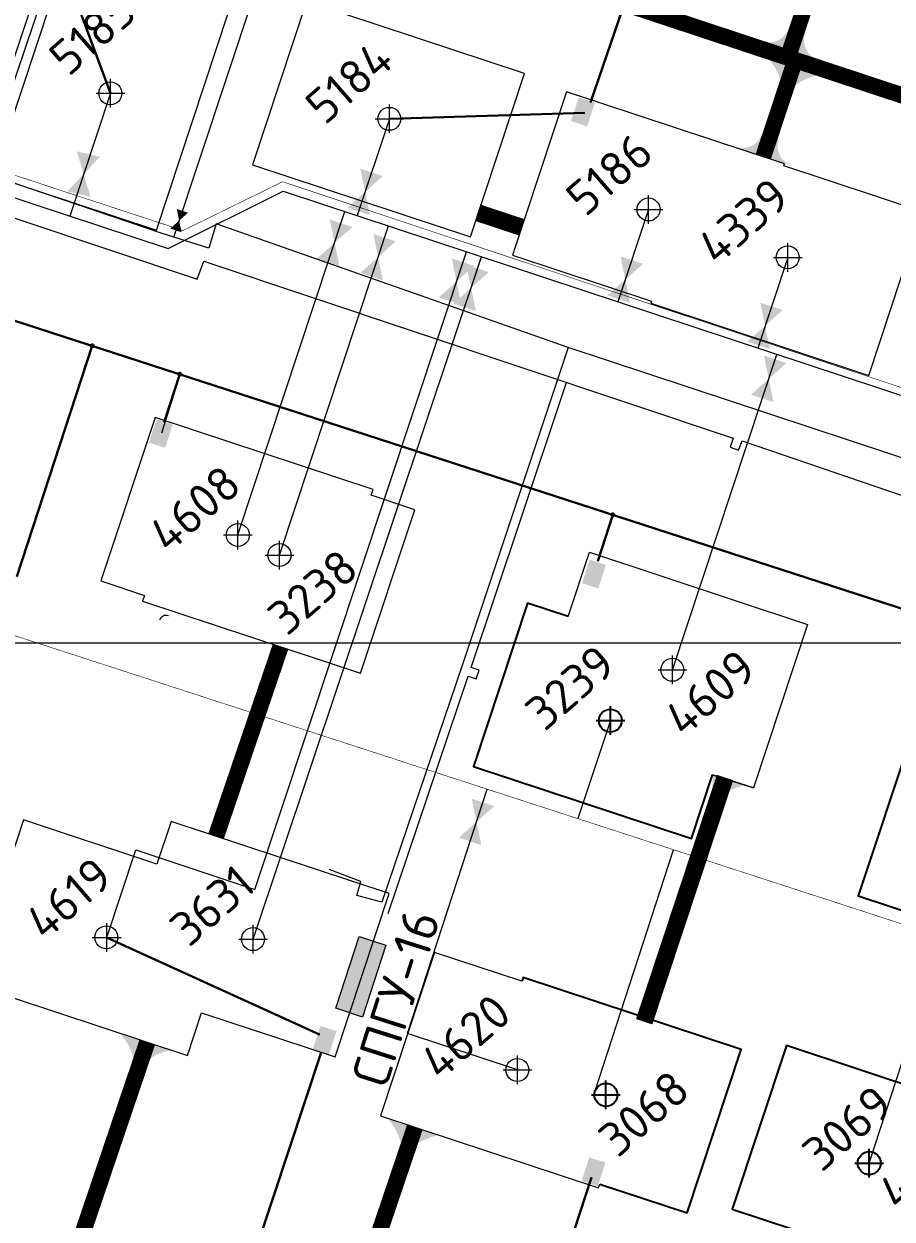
# Model space of a CAD drawing. Header units: millimetres. Extents: x 519 to 9564855, y -810 to 5021775.
# Drawn here: x 9544480.4 to 9544782.9, y 4996799.1 to 4997215.8 of the extents above; entities that cross this region are included whole.
import ezdxf

# ---------------------------------------------------------------- set-up
doc = ezdxf.new("R2010")
doc.units = ezdxf.units.MM
doc.header["$LTSCALE"] = 2
doc.header["$MEASUREMENT"] = 0
doc.header["$PDMODE"] = 2
doc.header["$PDSIZE"] = 5
for name, color, linetype in [('164 скв. на 2011 год (измененные)', 121, 'Continuous'), ('2003-2004 Supplemental wells', 7, 'Continuous'), ('Existing roads', 41, 'Continuous'), ('Gaz', 4, 'Continuous'), ('GRID_PULKOVO', 7, 'Continuous'), ('OilColl&Flowlines', 3, 'Continuous'), ('Stage VII wells', 9, 'Continuous'), ('vodovod', 5, 'Continuous'), ('Скважины на 2025 год _ОСМОТР', 5, 'Continuous')]:
    doc.layers.add(name, color=color, linetype=linetype)
for name, color, linetype, lineweight in [('200 скв. на 2010 год', 61, 'Continuous', 0), ('Stage 11.Object 2.Frame&Text', 26, 'Continuous', 53), ('Новый водовод', 5, 'g_122_vpr', 30), ('Электро', 1, 'Continuous', 30), ('Электроснаб', 1, 'Continuous', 18), ('Электроснабжене', 1, 'Continuous', 18)]:
    doc.layers.add(name, color=color, linetype=linetype, lineweight=lineweight)
doc.styles.add('92051501$0$STANDARD', font='simplex.shx')
doc.styles.add('Elect', font='isocpeur.ttf')
doc.styles.add('Line_GUGK', font='')
doc.styles.get("Standard").update_dxf_attribs({"font": 'isocpeur.ttf', "width": 0.5})
doc.styles.get('Line_GUGK').set_extended_font_data('Bm431', italic=True)
doc.linetypes.add('g_122_vpr', pattern='A,2,-2,3,-0.6,["Впр",Line_GUGK,S=2,R=0,X=0,Y=-1],-6.4,3,-2,8,-2,8,-2,6', length=45)
doc.linetypes.add('WTR_LINE', pattern='A,0.5,-0.2,["W",92051501$0$STANDARD,S=0.1,R=0,X=-0.1,Y=-0.05],-0.05', length=0.75)
doc.linetypes.add('ГАЗ_НАД', pattern='A,3.5,-1.5,["Г",Standard,S=1.5,R=0,X=-1.5,Y=-1.5],-1.5,29.5', length=36)

msp = doc.modelspace()

# ---------------------------------------------------------------- hatches: boundary and pattern name
at = {"linetype": 'ByBlock', "lineweight": 0, "ltscale": 80}
msp.add_hatch(color=1, dxfattribs=at).paths.add_polyline_path([(9544597.26244, 4996897.55237), (9544588.99955, 4996872.58006), (9544598.33817, 4996869.54576), (9544606.46639, 4996894.56183)])
at = {"layer": 'Existing roads', "lineweight": 0}
for points in [[(9544757.29888, 4997203.02481, -0.406846034), (9544752.47738, 4997212.32084), (9544746.77658, 4997214.20713, -0.406846034), (9544737.36192, 4997209.62159)], [(9544748.06903, 4997166.22709, -0.406846034), (9544743.24753, 4997175.52313), (9544737.54673, 4997177.40942, -0.406846034), (9544728.13207, 4997172.82387)]]:
    msp.add_hatch(color=256, dxfattribs=at).paths.add_polyline_path(points)
h = msp.add_hatch(color=256, dxfattribs=at)
h.paths.add_polyline_path([(9544745.97499, 4997193.35418), (9544744.38776, 4997193.95094, 0.155118741), (9544739.8551, 4997203.48795), (9544748.4107, 4997200.73481)])
h.paths.add_polyline_path([(9544747.5007, 4997192.78055), (9544745.97499, 4997193.35418), (9544748.4107, 4997200.73481), (9544757.20663, 4997197.90433, 0.161550784)])
h = msp.add_hatch(color=256, dxfattribs=at)
edge = h.paths.add_edge_path()
edge.add_line((9544720.91141, 4996945.95883), (9544719.32417, 4996946.55559))
edge.add_arc((9544704.72558, 4996952.23967), 15.66613, 338.7261604, 366.2288822)
edge.add_line((9544720.29922, 4996953.93945), (9544723.34711, 4996953.33946))
edge.add_line((9544723.34711, 4996953.33946), (9544720.91141, 4996945.95883))
edge = h.paths.add_edge_path()
edge.add_line((9544722.43711, 4996945.3852), (9544720.91141, 4996945.95883))
edge.add_line((9544720.91141, 4996945.95883), (9544723.34711, 4996953.33946))
edge.add_line((9544723.34711, 4996953.33946), (9544732.14305, 4996950.50898))
edge.add_arc((9544735.01219, 4996933.31915), 17.42763, 99.4758585, 136.1834241)
h = msp.add_hatch(color=256, dxfattribs=at)
h.paths.add_polyline_path([(9544520.20764, 4996853.3579), (9544518.62041, 4996853.95466, 0.155118741), (9544514.08775, 4996863.49167), (9544522.64335, 4996860.73853)])
h.paths.add_polyline_path([(9544521.73335, 4996852.78427), (9544520.20764, 4996853.3579), (9544522.64335, 4996860.73853), (9544531.43928, 4996857.90805, 0.161550784)])
h = msp.add_hatch(color=256, dxfattribs=at)
h.paths.add_polyline_path([(9544613.43812, 4996823.69191), (9544611.85089, 4996824.28867, 0.155118741), (9544607.31823, 4996833.82568), (9544615.87383, 4996831.07254)])
h.paths.add_polyline_path([(9544614.96383, 4996823.11828), (9544613.43812, 4996823.69191), (9544615.87383, 4996831.07254), (9544624.66976, 4996828.24206, 0.161550784)])
at = {"layer": 'Электро'}
for points in [[(9544670.9863, 4997181.93182), (9544676.59853, 4997180.07483), (9544679.30576, 4997188.25669), (9544673.69353, 4997190.11368)], [(9544580.98033, 4996858.27869), (9544586.59256, 4996856.42171), (9544589.29979, 4996864.60356), (9544583.68756, 4996866.46055)]]:
    msp.add_hatch(color=256, dxfattribs=at).paths.add_polyline_path(points)
at = {"layer": 'Электро', "ltscale": 25}
for points in [[(9544532.21853, 4997076.19963), (9544526.58641, 4997077.99539), (9544523.96844, 4997069.78454), (9544529.60056, 4997067.98877)], [(9544683.11612, 4997027.17003), (9544677.484, 4997028.96579), (9544674.86603, 4997020.75494), (9544680.49815, 4997018.95917)]]:
    msp.add_hatch(color=256, dxfattribs=at).paths.add_polyline_path(points)
at = {"layer": 'Электро', "ltscale": 7.5}
msp.add_hatch(color=256, dxfattribs=at).paths.add_polyline_path([(9544682.96842, 4996818.80817), (9544677.3363, 4996820.60393), (9544674.71833, 4996812.39308), (9544680.35045, 4996810.59732)])
at = {"layer": 'Электроснаб', "lineweight": 0}
for points in [[(9544670.9863, 4997181.93182), (9544676.59853, 4997180.07483), (9544679.30576, 4997188.25669), (9544673.69353, 4997190.11368)], [(9544580.98033, 4996858.27869), (9544586.59256, 4996856.42171), (9544589.29979, 4996864.60356), (9544583.68756, 4996866.46055)]]:
    msp.add_hatch(color=1, dxfattribs=at).paths.add_polyline_path(points)
at = {"layer": 'Электроснаб', "lineweight": 0, "ltscale": 25}
for points in [[(9544532.21853, 4997076.19963), (9544526.58641, 4997077.99539), (9544523.96844, 4997069.78454), (9544529.60056, 4997067.98877)], [(9544683.11612, 4997027.17003), (9544677.484, 4997028.96579), (9544674.86603, 4997020.75494), (9544680.49815, 4997018.95917)]]:
    msp.add_hatch(color=1, dxfattribs=at).paths.add_polyline_path(points)
at = {"layer": 'Электроснаб', "lineweight": 0, "ltscale": 7.5}
msp.add_hatch(color=1, dxfattribs=at).paths.add_polyline_path([(9544682.96842, 4996818.80817), (9544677.3363, 4996820.60393), (9544674.71833, 4996812.39308), (9544680.35045, 4996810.59732)])
at = {"layer": 'Электроснабжене', "lineweight": 0}
for points in [[(9544670.9863, 4997181.93182), (9544676.59853, 4997180.07483), (9544679.30576, 4997188.25669), (9544673.69353, 4997190.11368)], [(9544580.98033, 4996858.27869), (9544586.59256, 4996856.42171), (9544589.29979, 4996864.60356), (9544583.68756, 4996866.46055)]]:
    msp.add_hatch(color=1, dxfattribs=at).paths.add_polyline_path(points)
at = {"layer": 'Электроснабжене', "lineweight": 0, "ltscale": 25}
for points in [[(9544532.21853, 4997076.19963), (9544526.58641, 4997077.99539), (9544523.96844, 4997069.78454), (9544529.60056, 4997067.98877)], [(9544683.11612, 4997027.17003), (9544677.484, 4997028.96579), (9544674.86603, 4997020.75494), (9544680.49815, 4997018.95917)]]:
    msp.add_hatch(color=1, dxfattribs=at).paths.add_polyline_path(points)
at = {"layer": 'Электроснабжене', "lineweight": 0, "ltscale": 7.5}
msp.add_hatch(color=1, dxfattribs=at).paths.add_polyline_path([(9544682.96842, 4996818.80817), (9544677.3363, 4996820.60393), (9544674.71833, 4996812.39308), (9544680.35045, 4996810.59732)])

# ---------------------------------------------------------------- linework, layer by layer
at = {"color": 1, "linetype": 'ByBlock', "lineweight": 0, "ltscale": 80}
msp.add_line((9544534.4614, 4997092.57273), (9544528.26745, 4997073.12769), dxfattribs=at)
at = {"color": 3, "linetype": 'ByBlock', "lineweight": 0, "ltscale": 80}
msp.add_lwpolyline([(9544607.7, 4997182.7), (9544596.52981, 4997148.95605)], dxfattribs=at)
at = {"color": 0, "linetype": 'ByBlock', "lineweight": 0, "ltscale": 80}
msp.add_lwpolyline([(9544588.99955, 4996872.58006), (9544597.12776, 4996897.59613), (9544606.46639, 4996894.56183), (9544598.33817, 4996869.54576)], close=True, dxfattribs=at)
at = {"layer": '164 скв. на 2011 год (измененные)', "color": 0, "linetype": 'ByBlock', "lineweight": 0}
for points in [[(9544397.81565, 4997219.41045), (9544473.79617, 4997194.26987), (9544492.65161, 4997251.25527), (9544416.67108, 4997276.39585)], [(9544559.98202, 4997166.6776), (9544635.96255, 4997141.53702), (9544654.81798, 4997198.52241), (9544578.83745, 4997223.66299)]]:
    msp.add_lwpolyline(points, close=True, dxfattribs=at)
for points in [[(9544699.0353, 4997119.14308), (9544698.78202, 4997118.3776), (9544774.76254, 4997093.23702), (9544793.61798, 4997150.22241), (9544745.16404, 4997166.25494)], [(9544601.36121, 4997051.43751), (9544602.01798, 4997053.42241), (9544526.03745, 4997078.56299), (9544507.18202, 4997021.5776), (9544522.33879, 4997016.5625)], [(9544522.33879, 4997016.5625), (9544521.68202, 4997014.5776), (9544597.66255, 4996989.43702), (9544616.51798, 4997046.42241), (9544601.36121, 4997051.43751)], [(9544670.02514, 4997009.1613), (9544677.43745, 4997031.56299), (9544753.41798, 4997006.42241), (9544734.55164, 4996949.43339), (9544720.29922, 4996953.93945)], [(9544526.71446, 4996922.88459), (9544480.23745, 4996938.26299), (9544461.38202, 4996881.2776), (9544537.36255, 4996856.13702), (9544542.28554, 4996871.01541)], [(9544653.8288, 4996882.00705), (9544623.43745, 4996892.06299), (9544604.58202, 4996835.0776), (9544680.56255, 4996809.93702), (9544681.0112, 4996811.29296)]]:
    msp.add_lwpolyline(points, dxfattribs=at)
for centre in [(9544607.7, 4997182.7), (9544746.5, 4997134.4), (9544554.9, 4997037.6), (9544569.4, 4997030.6), (9544706.3, 4996990.6), (9544509.1, 4996897.3), (9544652.3, 4996851.1)]:
    msp.add_circle(centre, 4, dxfattribs=at)
for p in [(9544607.7, 4997182.7), (9544746.5, 4997134.4), (9544554.9, 4997037.6), (9544569.4, 4997030.6), (9544706.3, 4996990.6), (9544509.2, 4996897.3), (9544652.3, 4996851.1)]:
    msp.add_point(p, dxfattribs=at)
at = {"layer": '2003-2004 Supplemental wells', "color": 0, "linetype": 'ByBlock', "lineweight": 0}
msp.add_lwpolyline([(9544745.1647, 4997166.25693), (9544745.41798, 4997167.02241), (9544669.43745, 4997192.16299), (9544650.58202, 4997135.1776), (9544699.0353, 4997119.14308)], dxfattribs=at)
msp.add_circle((9544698, 4997151.1), 4, dxfattribs=at)
at = {"layer": '2003-2004 Supplemental wells', "color": 0, "linetype": 'ByBlock', "lineweight": 0, "ltscale": 80}
msp.add_point((9544698, 4997151.1), dxfattribs=at)
at = {"layer": 'Existing roads', "lineweight": 0, "flags": 128}
for points, const_width in [([(9544339.8344, 4997338.61555), (9545585.31991, 4996926.50696)], 5.7), ([(9544762.76428, 4997253.07244), (9544746.54151, 4997204.04353)], 5.7), ([(9544738.0367, 4997169.69563), (9544749.11954, 4997203.19051)], 5.6), ([(9544569.77753, 4996998.66366), (9544547.30335, 4996932.57943)], 5.7), ([(9544523.34981, 4996860.77358), (9544493.82002, 4996773.49573)], 5.7), ([(9544616.58029, 4996831.10758), (9544587.05049, 4996743.82974)], 5.7)]:
    msp.add_lwpolyline(points, dxfattribs=dict(at, const_width=const_width))
at = {"layer": 'Existing roads', "linetype": 'ByBlock', "lineweight": 0, "ltscale": 80, "const_width": 6}
for points in [[(9544638.72177, 4997149.87601), (9544653.79518, 4997144.8885)], [(9544696.47699, 4996867.89553), (9544724.65298, 4996953.04974)]]:
    msp.add_lwpolyline(points, dxfattribs=at)
at = {"layer": 'Existing roads', "lineweight": 0}
msp.add_arc((9544529.9602, 4997007.0927), 2.5, 71.6915561, 161.691556, dxfattribs=at)
at = {"layer": 'Gaz', "color": 4, "linetype": 'ГАЗ_НАД', "lineweight": 0, "ltscale": 0.3}
msp.add_lwpolyline([(9544451.698, 4997163.725), (9544449.683, 4997157.286), (9544540.755, 4997126.771), (9544543.073, 4997133.128), (9544727.484, 4997071.313), (9544726.4375, 4997068.191), (9544729.35, 4997067.225), (9544730.592, 4997070.388), (9544799.953, 4997046.69)], dxfattribs=at)
at = {"layer": 'Gaz', "color": 4, "linetype": 'ГАЗ_НАД', "lineweight": 0}
msp.add_lwpolyline([(9544607.318, 4996905.61), (9544635.18, 4996988.431), (9544637.96, 4996987.49577), (9544638.976, 4996990.486), (9544636.171, 4996991.451), (9544652.995, 4997041.677), (9544669.44981, 4997090.7662)], dxfattribs=at)
at = {"layer": 'GRID_PULKOVO', "lineweight": 0}
msp.add_line((9533000, 4997000), (9548000, 4997000), dxfattribs=at)
at = {"layer": 'OilColl&Flowlines', "linetype": 'ByBlock', "lineweight": 0}
msp.add_line((9544474.81338, 4997189.25087, 0), (9544708.8979, 4997889.60135, 0), dxfattribs=at)
at = {"layer": 'OilColl&Flowlines', "color": 3, "lineweight": 0}
msp.add_line((9544636.49053, 4997455.18141), (9544532.60679, 4997141.67002, 0), dxfattribs=at)
at = {"layer": 'OilColl&Flowlines', "linetype": 'ByBlock', "lineweight": 0, "ltscale": 25}
msp.add_line((9544510.5, 4997191.6), (9544496.33789, 4997148.81777, 0), dxfattribs=at)
at = {"layer": 'OilColl&Flowlines', "lineweight": 0, "ltscale": 25}
for p, q in [((9544464.879, 4997159.22695, 0), (9544530.5788, 4997137.48807, 0)), ((9544530.5788, 4997137.48807, 0), (9544570.72807, 4997157.49715, 0))]:
    msp.add_line(p, q, dxfattribs=at)
at = {"layer": 'OilColl&Flowlines', "lineweight": 0}
for p, q in [((9544570.72807, 4997157.49715, 0), (9545488.65414, 4996853.63806, 0)), ((9544698, 4997151.1), (9544687.34366, 4997118.89414, 0)), ((9544560.2, 4996896.7), (9544639.82037, 4997134.62567, 0))]:
    msp.add_line(p, q, dxfattribs=at)
at = {"layer": 'OilColl&Flowlines', "linetype": 'ByBlock', "lineweight": 0, "ltscale": 200}
for p, q in [((9544554.9, 4997037.6), (9544592.23282, 4997150.37848, 0)), ((9544560.80196, 4996914.03557), (9544634.56113, 4997136.36663)), ((9544706.3, 4996990.6), (9544742.70272, 4997100.56875, 0)), ((9544684.68909, 4996972.89637), (9544673.37236, 4996938.70972)), ((9544509.2, 4996897.3), (9544519.31165, 4996927.85969)), ((9544519.31165, 4996927.85969), (9544560.80196, 4996914.03557)), ((9544679.26812, 4996843.40426), (9544706.7292, 4996927.86417, 0)), ((9544774.9, 4996818.6), (9544800.51171, 4996897.37196, 0))]:
    msp.add_line(p, q, dxfattribs=at)
at = {"layer": 'OilColl&Flowlines', "lineweight": 0, "ltscale": 40}
for p, q in [((9544569.4, 4997030.6), (9544607.38919, 4997145.3613, 0)), ((9544746.5, 4997134.4), (9544736.0319, 4997102.77698)), ((9544614.06916, 4996863.74989), (9544641.78107, 4996948.98124, 0)), ((9544652.3, 4996851.1), (9544614.06916, 4996863.74989))]:
    msp.add_line(p, q, dxfattribs=at)
at = {"layer": 'OilColl&Flowlines', "linetype": 'ByBlock', "lineweight": 0, "ltscale": 200, "const_width": 0.2, "elevation": 0}
msp.add_lwpolyline([(9544184.05278, 4997097.80585), (9545238.61167, 4996754.92925)], dxfattribs=at)
at = {"layer": 'OilColl&Flowlines', "lineweight": 0}
for points in [[(9544506.848, 4997169.46592, 0), (9544501.17752, 4997163.43778, 0), (9544498.79223, 4997171.36263, 0)], [(9544605.4486, 4997162.73412), (9544599.26857, 4997157.22955), (9544597.59149, 4997165.33389)], [(9544503.5628, 4997155.51292, 0), (9544495.50703, 4997157.40963, 0), (9544501.17752, 4997163.43778, 0)], [(9544600.94566, 4997149.12521), (9544593.08855, 4997151.72499), (9544599.26857, 4997157.22955)], [(9544594.80632, 4997144.98812, 0), (9544588.62629, 4997139.48356, 0), (9544586.94921, 4997147.5879, 0)], [(9544590.30338, 4997131.37922, 0), (9544582.44627, 4997133.97899, 0), (9544588.62629, 4997139.48356, 0)], [(9544609.96269, 4997139.97094, 0), (9544603.78266, 4997134.46638, 0), (9544602.10558, 4997142.57072, 0)], [(9544605.45975, 4997126.36204, 0), (9544597.60264, 4997128.96181, 0), (9544603.78266, 4997134.46638, 0)], [(9544688.22502, 4997134.73066, 0), (9544696.08213, 4997132.13089, 0), (9544689.9021, 4997126.62632, 0)], [(9544637.28244, 4997131.44564), (9544631.10242, 4997125.94107), (9544629.42533, 4997134.04541)], [(9544642.36007, 4997129.25205, 0), (9544636.18005, 4997123.74748, 0), (9544634.50297, 4997131.85182, 0)], [(9544683.72208, 4997121.12176, 0), (9544689.9021, 4997126.62632, 0), (9544691.57918, 4997118.52198, 0)], [(9544632.7795, 4997117.83673), (9544624.92239, 4997120.43651), (9544631.10242, 4997125.94107)], [(9544637.85713, 4997115.64314, 0), (9544630.00003, 4997118.24291, 0), (9544636.18005, 4997123.74748, 0)], [(9544736.91427, 4997118.61317), (9544744.77138, 4997116.01339), (9544738.59136, 4997110.50883)], [(9544732.41133, 4997105.00426), (9544738.59136, 4997110.50883), (9544740.26844, 4997102.40449)], [(9544746.06164, 4997097.55107, 0), (9544739.88162, 4997092.0465, 0), (9544738.20453, 4997100.15084, 0)], [(9544741.5587, 4997083.94216, 0), (9544733.70159, 4997086.54194, 0), (9544739.88162, 4997092.0465, 0)], [(9544644.25075, 4996943.0742, 0), (9544638.07073, 4996937.56963, 0), (9544636.39364, 4996945.67397, 0)], [(9544639.74781, 4996929.46529, 0), (9544631.8907, 4996932.06507, 0), (9544638.07073, 4996937.56963, 0)]]:
    msp.add_solid(points, dxfattribs=at)
at = {"layer": 'OilColl&Flowlines', "color": 3, "lineweight": 0}
for points in [[(9544533.61274, 4997151.26172, 0), (9544537.5413, 4997149.96183, 0), (9544534.45129, 4997147.20955, 0)], [(9544531.36127, 4997144.45726, 0), (9544534.45129, 4997147.20955, 0), (9544535.28983, 4997143.15737, 0)]]:
    msp.add_solid(points, dxfattribs=at)
at = {"layer": 'Stage VII wells', "color": 0, "linetype": 'ByBlock', "lineweight": 0}
msp.add_lwpolyline([(9544526.5224, 4997143.88202), (9544551.66298, 4997219.86255), (9544494.67759, 4997238.71798), (9544469.53701, 4997162.73746)], close=True, dxfattribs=at)
msp.add_lwpolyline([(9544542.28554, 4996871.01541), (9544588.76255, 4996855.63701), (9544607.61798, 4996912.62241), (9544531.63745, 4996937.76299), (9544526.71446, 4996922.88459)], dxfattribs=at)
for centre in [(9544510.5, 4997191.6), (9544560.2, 4996896.7)]:
    msp.add_circle(centre, 4, dxfattribs=at)
at = {"layer": 'Stage VII wells', "color": 0, "linetype": 'ByBlock', "lineweight": 0, "ltscale": 80}
msp.add_point((9544510.5, 4997191.6), dxfattribs=at)
at = {"layer": 'Stage VII wells', "color": 0, "linetype": 'ByBlock', "lineweight": 0}
msp.add_point((9544560.2, 4996896.7), dxfattribs=at)
at = {"layer": 'vodovod', "linetype": 'WTR_LINE', "lineweight": 0, "ltscale": 10}
for points in [[(9544796.524, 4997061.131), (9544670.026, 4997102.939), (9544547.359, 4997146.067), (9544544.834, 4997137.633), (9544528.591, 4997142.698), (9544365.114, 4997198.25995), (9544260.722, 4997233.4), (9544218.484, 4997247.618), (9544209.341, 4997260.719), (9544168.068, 4997275.346), (9544060.378, 4997312.651), (9543880.744, 4997372.42), (9543650.06, 4997449.179), (9543543.805, 4997485.189), (9543546.104, 4997492.963), (9543411.433, 4997536.569), (9543175.092, 4997614.45), (9542807.975, 4997734.002), (9542568.597, 4997809.25), (9542359.736, 4997877.47), (9542268.821, 4997906.893), (9542135.512, 4997951.026), (9542117.78, 4997890.93)], [(9544670.026, 4997102.939), (9544633.182, 4996992.487), (9544605.027, 4996909.56), (9544596.336, 4996911.954), (9544597.803, 4996916.781), (9544586.684, 4996920.946)]]:
    msp.add_lwpolyline(points, dxfattribs=at)
at = {"layer": 'Новый водовод', "const_width": 0.2}
msp.add_lwpolyline([(9543869.6, 4997362.66), (9544535.81383, 4997143.757), (9544570.49977, 4997160.76742), (9544807.22826, 4997081.96819), (9545000, 4997666.06285)], dxfattribs=at)
at = {"layer": 'Скважины на 2025 год _ОСМОТР', "linetype": 'ByBlock', "lineweight": 0}
msp.add_line((9544720.29922, 4996953.93945), (9544734.55164, 4996949.43339), dxfattribs=at)
at = {"layer": 'Скважины на 2025 год _ОСМОТР', "color": 0, "linetype": 'ByBlock', "lineweight": -2}
for points in [[(9544670.02514, 4997009.1613), (9544655.82654, 4997013.85936), (9544636.97111, 4996956.87397), (9544712.95164, 4996931.73339), (9544720.29922, 4996953.93945)], [(9544806.73583, 4996963.20471), (9544789.93745, 4996968.76299), (9544771.08202, 4996911.7776), (9544847.06254, 4996886.63702), (9544853.96417, 4996907.49529)], [(9544681.0112, 4996811.29296), (9544711.40254, 4996801.23702), (9544730.25798, 4996858.22241), (9544654.27745, 4996883.36299), (9544653.8288, 4996882.00705)], [(9544818.76419, 4996824.58873), (9544822.01798, 4996834.42241), (9544746.03745, 4996859.56299), (9544727.18202, 4996802.5776), (9544748.23581, 4996795.61128)]]:
    msp.add_lwpolyline(points, dxfattribs=at)
for centre in [(9544684.68909, 4996972.89637), (9544683.14, 4996842.4), (9544774.9, 4996818.6)]:
    msp.add_circle(centre, 4, dxfattribs=at)
for p in [(9544684.7, 4996972.9), (9544683.14, 4996842.4), (9544774.9, 4996818.6)]:
    msp.add_point(p, dxfattribs=at)
at = {"layer": 'Электро'}
msp.add_line((9544702.79319, 4997262.00363, 0), (9544677.81495, 4997188.37636), dxfattribs=at)
at = {"layer": 'Электро', "ltscale": 2}
for p, q in [((9544490.4261, 4997245.73751), (9544510.49936, 4997191.59962)), ((9544607.7, 4997182.7), (9544675.75444, 4997184.80873)), ((9544509.1, 4996897.3), (9544583.33612, 4996863.4512))]:
    msp.add_line(p, q, dxfattribs=at)
at = {"layer": 'Электро', "ltscale": 25}
for p, q in [((9544472.20058, 4997113.95019), (9544966.07687, 4996953.48005)), ((9544477.94226, 4997023.12727, 47.36082), (9544504.17816, 4997103.55945)), ((9544529.22783, 4997076.92282), (9544534.65908, 4997093.65619)), ((9544680.29154, 4997028.42219), (9544685.55667, 4997044.62659))]:
    msp.add_line(p, q, dxfattribs=at)
at = {"layer": 'Электро', "ltscale": 7.5}
for p, q in [((9544583.96033, 4996857.19409, 0), (9544554.12158, 4996767.01463, 0)), ((9544678.08567, 4996813.63497), (9544652.52144, 4996734.62145, 0))]:
    msp.add_line(p, q, dxfattribs=at)
at = {"layer": 'Электро'}
for centre, start, end in [((9544504.17816, 4997103.55945), 162, 342), ((9544504.17816, 4997103.55945), 342, 162), ((9544534.65908, 4997093.65619), 161.9999999, 341.9999999), ((9544534.65908, 4997093.65619), 341.9999999, 161.9999999), ((9544685.55667, 4997044.62659), 162.0000001, 342.0000001), ((9544685.55667, 4997044.62659), 342.0000001, 162.0000001)]:
    msp.add_arc(centre, 0.5, start, end, dxfattribs=at)
at = {"layer": 'Электроснаб', "color": 1, "lineweight": 0, "ltscale": 2}
for p, q in [((9544490.4261, 4997245.73751), (9544510.49936, 4997191.59962)), ((9544607.7, 4997182.7), (9544675.75444, 4997184.80873)), ((9544509.1, 4996897.3), (9544583.33612, 4996863.4512))]:
    msp.add_line(p, q, dxfattribs=at)
at = {"layer": 'Электроснаб', "color": 1, "lineweight": 0, "ltscale": 25}
for p, q in [((9544477.94226, 4997023.12727, 47.36082), (9544504.17816, 4997103.55945)), ((9544529.22783, 4997076.92282), (9544534.65908, 4997093.65619)), ((9544680.29154, 4997028.42219), (9544685.55667, 4997044.62659))]:
    msp.add_line(p, q, dxfattribs=at)
at = {"layer": 'Электроснаб', "color": 1, "lineweight": 0, "ltscale": 7.5}
for p, q in [((9544583.96033, 4996857.19409, 0), (9544554.12158, 4996767.01463, 0)), ((9544678.08567, 4996813.63497), (9544652.52144, 4996734.62145, 0))]:
    msp.add_line(p, q, dxfattribs=at)
at = {"layer": 'Электроснаб', "color": 1, "lineweight": 0}
for centre, start, end in [((9544504.17816, 4997103.55945), 162, 342), ((9544504.17816, 4997103.55945), 342, 162), ((9544534.65908, 4997093.65619), 161.9999999, 341.9999999), ((9544534.65908, 4997093.65619), 341.9999999, 161.9999999), ((9544685.55667, 4997044.62659), 162.0000001, 342.0000001), ((9544685.55667, 4997044.62659), 342.0000001, 162.0000001)]:
    msp.add_arc(centre, 0.5, start, end, dxfattribs=at)
at = {"layer": 'Электроснабжене', "color": 1, "lineweight": 0, "ltscale": 2}
for p, q in [((9544490.4261, 4997245.73751), (9544510.49936, 4997191.59962)), ((9544607.7, 4997182.7), (9544675.75444, 4997184.80873)), ((9544509.1, 4996897.3), (9544583.33612, 4996863.4512))]:
    msp.add_line(p, q, dxfattribs=at)
at = {"layer": 'Электроснабжене', "color": 1, "lineweight": 0, "ltscale": 25}
for p, q in [((9544477.94226, 4997023.12727, 47.36082), (9544504.17816, 4997103.55945)), ((9544529.22783, 4997076.92282), (9544534.65908, 4997093.65619)), ((9544680.29154, 4997028.42219), (9544685.55667, 4997044.62659))]:
    msp.add_line(p, q, dxfattribs=at)
at = {"layer": 'Электроснабжене', "color": 1, "lineweight": 0, "ltscale": 7.5}
for p, q in [((9544583.96033, 4996857.19409, 0), (9544554.12158, 4996767.01463, 0)), ((9544678.08567, 4996813.63497), (9544652.52144, 4996734.62145, 0))]:
    msp.add_line(p, q, dxfattribs=at)
at = {"layer": 'Электроснабжене', "color": 1, "lineweight": 0}
for centre, start, end in [((9544504.17816, 4997103.55945), 162, 342), ((9544504.17816, 4997103.55945), 342, 162), ((9544534.65908, 4997093.65619), 161.9999999, 341.9999999), ((9544534.65908, 4997093.65619), 341.9999999, 161.9999999), ((9544685.55667, 4997044.62659), 162.0000001, 342.0000001), ((9544685.55667, 4997044.62659), 342.0000001, 162.0000001)]:
    msp.add_arc(centre, 0.5, start, end, dxfattribs=at)

# ---------------------------------------------------------------- texts
at = {"layer": '164 скв. на 2011 год (измененные)', "color": 0, "linetype": 'ByBlock', "lineweight": 0, "style": 'Elect'}
for s, p in [('5184', (9544585.23654, 4997180.21196)), ('4339', (9544721.84624, 4997131.11747)), ('4608', (9544530.62094, 4997030.78172)), ('3238', (9544572.07811, 4997002.05226)), ('4609', (9544710.27347, 4996966.67068)), ('4619', (9544487.64426, 4996895.69909)), ('4621', (9544784.81979, 4996801.55051))]:
    msp.add_text(s, height=12, rotation=41, dxfattribs=at).set_placement(p)
at = {"layer": '200 скв. на 2010 год', "color": 0, "lineweight": 0, "style": 'Elect'}
msp.add_text('4620', height=12, rotation=41, dxfattribs=at).set_placement((9544625.34678, 4996846.96211))
at = {"layer": '2003-2004 Supplemental wells', "color": 0, "linetype": 'ByBlock', "lineweight": 0, "style": 'Elect'}
msp.add_text('5186', height=12, rotation=41, dxfattribs=at).set_placement((9544676.03164, 4997148.18475))
at = {"layer": 'Stage 11.Object 2.Frame&Text', "color": 5, "lineweight": 0, "style": 'Elect'}
msp.add_text('CПГУ-16', height=13.005167, rotation=72.3625988, dxfattribs=at).set_placement((9544606.52092, 4996843.96078, -10.78156))
at = {"layer": 'Stage VII wells', "color": 0, "linetype": 'ByBlock', "lineweight": 0, "style": 'Elect'}
for s, p in [('5185', (9544495.93708, 4997197.13558, 0)), ('3631', (9544537.9269, 4996893.54825))]:
    msp.add_text(s, height=12, rotation=41, dxfattribs=at).set_placement(p)
at = {"layer": 'Скважины на 2025 год _ОСМОТР', "color": 0, "linetype": 'ByBlock', "lineweight": -2, "style": 'Elect'}
for s, p in [('3239', (9544661.82161, 4996968.80817)), ('3068', (9544687.31907, 4996820.14079)), ('3069', (9544758.353, 4996815.10567))]:
    msp.add_text(s, height=12, rotation=41, dxfattribs=at).set_placement(p)

doc.saveas('drawing.dxf')
